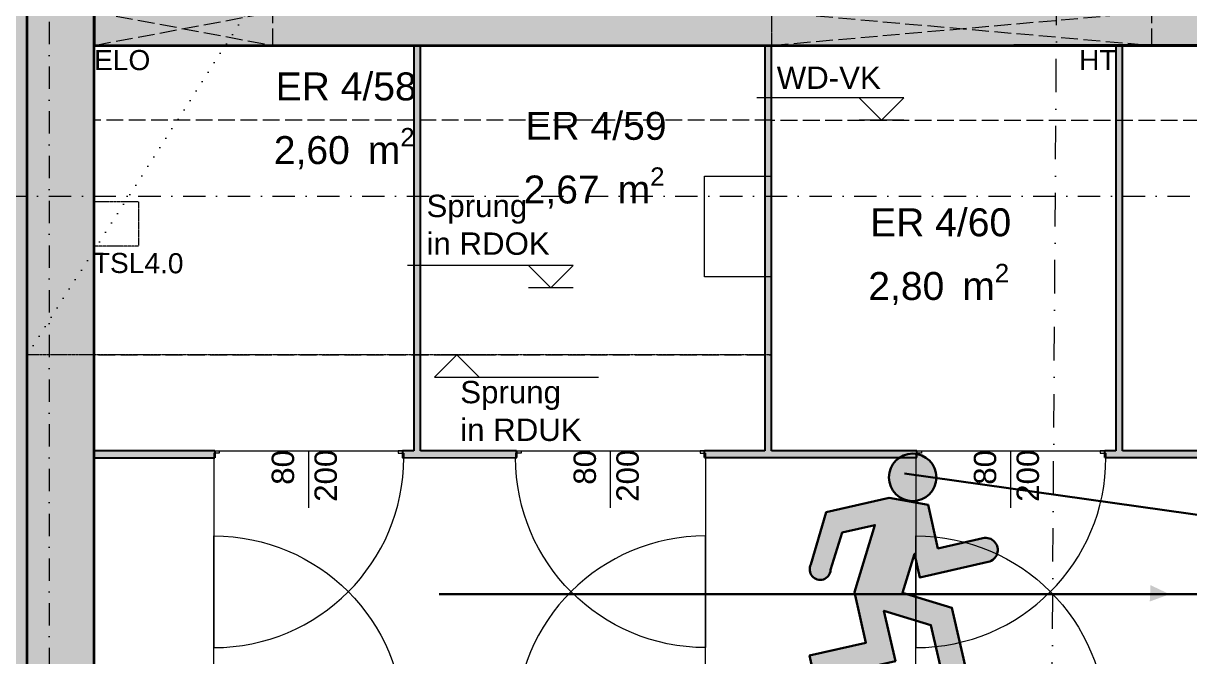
# Model space of a CAD drawing. Header units: millimetres. Extents: x 32522367 to 32638135, y 41424826 to 41540167.
# Drawn here: x 32546052 to 32551268, y 41506313 to 41509147 of the extents above; entities that cross this region are included whole.
import ezdxf
from ezdxf.enums import TextEntityAlignment as Align

# ---------------------------------------------------------------- set-up
doc = ezdxf.new("R2010")
doc.units = ezdxf.units.MM
for name, pattern in [('Punktlinie weit', [0.05, 0, -0.05]), ('Raster', [0.2, 0.1, -0.05, 0, -0.05]), ('Schnittlinie', [0.3, 0.15, -0.075, 0, -0.075]), ('Strichlinie eng', [0.1, 0.075, -0.025]), ('Untersicht', [0.1, 0.075, -0.025])]:
    doc.linetypes.add(name, pattern=pattern)
for name, color, linetype in [('000 Achsraster Haupt', 251, 'Continuous'), ('110 Wand Aussen', 251, 'Continuous'), ('120 Wand Innen tragend', 251, 'Continuous'), ('130 Wand Innen', 251, 'Continuous'), ('215 DVK darüber', 251, 'Continuous'), ('220 Bodenaufbau', 251, 'Continuous'), ('240 Unterdaemmung', 251, 'Continuous'), ('811 Raum 2.Erschließung_ Nebenräume_Allg.räume_Technik', 251, 'Continuous'), ('851 Marker Schnitt', 251, 'Continuous'), ('955 Polierplan Beschriftung', 251, 'Continuous'), ('Archicad Tür-Marker', 251, 'Continuous'), ('Archicad Türen', 251, 'Continuous')]:
    doc.layers.add(name, color=color, linetype=linetype)
for name, color, linetype, lineweight in [('000 Achsraster Haupt_Stift_Nr__1', 251, 'Continuous', 13), ('110 Wand Aussen_Stift_Nr__24', 251, 'Continuous', 13), ('110 Wand Aussen_Stift_Nr__29', 251, 'Continuous', 13), ('110 Wand Aussen_Stift_Nr__8', 251, 'Continuous', 35), ('120 Wand Innen tragend_Stift_Nr__1', 251, 'Continuous', 13), ('120 Wand Innen tragend_Stift_Nr__23', 251, 'Continuous', 13), ('120 Wand Innen tragend_Stift_Nr__6', 251, 'Continuous', 13), ('120 Wand Innen tragend_Stift_Nr__8', 251, 'Continuous', 35), ('130 Wand Innen_Stift_Nr__26', 251, 'Continuous', 13), ('130 Wand Innen_Stift_Nr__7', 251, 'Continuous', 25), ('215 DVK darüber_Stift_Nr__1', 251, 'Continuous', 13), ('215 DVK darüber_Stift_Nr__17', 251, 'Continuous', 18), ('220 Bodenaufbau_Stift_Nr__6', 251, 'Continuous', 13), ('240 Unterdaemmung_Stift_Nr__6', 251, 'Continuous', 13), ('851 Marker Schnitt_Stift_Nr__1', 251, 'Continuous', 13), ('955 Polierplan Beschriftung_Stift_Nr__1', 251, 'Continuous', 13), ('956 Durchbruch Beschriftung_Stift_Nr__61', 251, 'Continuous', 25), ('Archicad Raumstempel_Stift_Nr__1', 251, 'Continuous', 13), ('Archicad Tür-Marker_Stift_Nr__1', 251, 'Continuous', 13), ('Archicad Türen_Stift_Nr__1', 251, 'Continuous', 13), ('Archicad Türen_Stift_Nr__7', 251, 'Continuous', 25)]:
    doc.layers.add(name, color=color, linetype=linetype, lineweight=lineweight)
doc.layers.add('E2_LEHR_MENSCH_NATIVE', color=112, linetype='Continuous', lineweight=35, true_color=0x20dd55)
doc.layers.add('E2_LEHR_WEG_B_INTERPRETATION', color=112, linetype='Continuous', lineweight=80, true_color=0x20dd55)
doc.layers.add('E_NACHRTECH', color=3, linetype='Continuous', true_color=0x00fa00)
doc.styles.add('ERSTELLTER_STIL_1', font='arial.ttf')

# ---------------------------------------------------------------- blocks, each defined once
blk = doc.blocks.new('ER 4_58__23', base_point=(20.4264, 63.8532))
at = {"layer": 'Archicad Raumstempel_Stift_Nr__1', "color": 7, "lineweight": 13, "insert": (20.1137, 63.8878), "char_height": 0.125, "attachment_point": 1, "rotation": 343.6401, "style": 'ERSTELLTER_STIL_1'}
blk.add_mtext('\\A1;{\\pql;\\pt0,0.05;\\fArial|b0|i0|c0|p0;\\W1.000000;2,60\\fArial|b0|i0|c0|p0;\\W1.000000;\\A1{\\H.66x;\\S^  ;}\\fArial|b0|i0|c0|p0;\\W1.000000; m\\fArial|b0|i0|c0|p0;\\W1.000000;\\A1{\\H.66x;\\S2^  ;}}', dxfattribs=at)
at = {"layer": 'Archicad Raumstempel_Stift_Nr__1', "color": 7, "lineweight": 13, "style": 'ERSTELLTER_STIL_1'}
for tag, p in [('ROOM_NAME', (20.1914, 64.1239)), ('DUMMY_890', (20.7858, 63.978)), ('DUMMY_891', (20.1223, 63.9169))]:
    blk.add_attdef(tag, text='', height=0.125, rotation=343.6401, dxfattribs=at).set_placement(p, align=Align.TOP_LEFT)
blk = doc.blocks.new('ER 4_59__24', base_point=(21.4487, 63.3692))
at = {"layer": 'Archicad Raumstempel_Stift_Nr__1', "color": 7, "lineweight": 13, "insert": (21.136, 63.4038), "char_height": 0.125, "attachment_point": 1, "rotation": 343.6401, "style": 'ERSTELLTER_STIL_1'}
blk.add_mtext('\\A1;{\\pql;\\pt0,0.05;\\fArial|b0|i0|c0|p0;\\W1.000000;2,67\\fArial|b0|i0|c0|p0;\\W1.000000;\\A1{\\H.66x;\\S^  ;}\\fArial|b0|i0|c0|p0;\\W1.000000; m\\fArial|b0|i0|c0|p0;\\W1.000000;\\A1{\\H.66x;\\S2^  ;}}', dxfattribs=at)
at = {"layer": 'Archicad Raumstempel_Stift_Nr__1', "color": 7, "lineweight": 13, "style": 'ERSTELLTER_STIL_1'}
for tag, p in [('ROOM_NAME', (21.2138, 63.6399)), ('DUMMY_890', (21.8081, 63.494)), ('DUMMY_891', (21.1446, 63.4329))]:
    blk.add_attdef(tag, text='', height=0.125, rotation=343.6401, dxfattribs=at).set_placement(p, align=Align.TOP_LEFT)
blk = doc.blocks.new('ER 4_60__25', base_point=(22.8059, 62.5209))
at = {"layer": 'Archicad Raumstempel_Stift_Nr__1', "color": 7, "lineweight": 13, "insert": (22.4932, 62.5555), "char_height": 0.125, "attachment_point": 1, "rotation": 343.6401, "style": 'ERSTELLTER_STIL_1'}
blk.add_mtext('\\A1;{\\pql;\\pt0,0.05;\\fArial|b0|i0|c0|p0;\\W1.000000;2,80\\fArial|b0|i0|c0|p0;\\W1.000000;\\A1{\\H.66x;\\S^  ;}\\fArial|b0|i0|c0|p0;\\W1.000000; m\\fArial|b0|i0|c0|p0;\\W1.000000;\\A1{\\H.66x;\\S2^  ;}}', dxfattribs=at)
at = {"layer": 'Archicad Raumstempel_Stift_Nr__1', "color": 7, "lineweight": 13, "style": 'ERSTELLTER_STIL_1'}
for tag, p in [('ROOM_NAME', (22.571, 62.7916)), ('DUMMY_890', (23.1653, 62.6457)), ('DUMMY_891', (22.5018, 62.5846))]:
    blk.add_attdef(tag, text='', height=0.125, rotation=343.6401, dxfattribs=at).set_placement(p, align=Align.TOP_LEFT)
blk = doc.blocks.new('Decke_16', base_point=(24.3313, 82.1748))
at = {"layer": '220 Bodenaufbau_Stift_Nr__6', "color": 7, "linetype": 'Continuous', "lineweight": 13, "flags": 128}
blk.add_lwpolyline([(10.1971, 34.0265), (24.3313, 82.1748), (27.0947, 81.3636), (27.827, 83.8583), (30.4177, 83.0978), (29.6854, 80.6031), (63.8728, 70.5671)], dxfattribs=at)
blk = doc.blocks.new('Decke_29', base_point=(22.2593, 63.2939))
at = {"layer": '240 Unterdaemmung_Stift_Nr__6', "color": 7, "linetype": 'Strichlinie eng', "lineweight": 13, "flags": 128}
blk.add_lwpolyline([(22.2593, 63.2939), (19.3519, 64.1474), (19.0562, 63.1399), (21.9635, 62.2865)], close=True, dxfattribs=at)
blk = doc.blocks.new('Decke_117', base_point=(10.5272, 34.0859))
at = {"layer": '240 Unterdaemmung_Stift_Nr__6', "color": 7, "linetype": 'Strichlinie eng', "lineweight": 13, "flags": 128}
blk.add_lwpolyline([(10.5272, 34.0859), (19.0562, 63.1399), (21.9635, 62.2865), (22.2593, 63.2939), (26.7402, 61.9785), (24.7136, 55.0749), (22.6179, 47.9361), (22.5037, 47.9696), (22.3305, 47.3795), (22.0129, 47.4727), (21.7313, 46.5132), (22.163, 46.3865), (17.9155, 31.917)], close=True, dxfattribs=at)
blk.add_lwpolyline([(10.5272, 34.0859), (19.0562, 63.1399), (21.9635, 62.2865), (22.2593, 63.2939), (26.7402, 61.9785), (24.7136, 55.0749), (22.6179, 47.9361), (22.5037, 47.9696), (22.3305, 47.3795), (22.0129, 47.4727), (21.7313, 46.5132), (22.163, 46.3865), (17.9155, 31.917)], close=True, dxfattribs=at)
blk = doc.blocks.new('Blockrahmentür 1-Fl 27_3')
at = {"layer": 'Archicad Türen_Stift_Nr__1', "color": 7, "linetype": 'Continuous', "lineweight": 13}
for p, q in [((0.425, 0), (0.425, 0.85)), ((-0.425, -0.02), (-0.425, 0)), ((-0.425, 0), (-0.42, 0)), ((-0.42, 0), (-0.42, -0.03)), ((0.425, 0), (0.42, 0)), ((0.42, 0), (0.42, -0.03)), ((0.425, -0.02), (0.425, 0)), ((-0.4, -0.02), (-0.425, -0.02)), ((-0.42, -0.03), (-0.4, -0.03)), ((-0.4, -0.03), (-0.4, -0.02)), ((0.4, -0.03), (0.4, -0.02)), ((0.4, -0.02), (0.425, -0.02)), ((0.42, -0.03), (0.4, -0.03))]:
    blk.add_line(p, q, dxfattribs=at)
blk.add_arc((0.425, 0), 0.85, 90, 180, dxfattribs=at)
at = {"layer": 'Archicad Türen_Stift_Nr__7', "color": 7, "linetype": 'Continuous', "lineweight": 25}
for p, q in [((-0.42, 0), (-0.42, -0.03)), ((-0.42, 0), (-0.42, -0.03)), ((0.42, 0), (0.42, -0.03)), ((0.42, 0), (0.42, -0.03))]:
    blk.add_line(p, q, dxfattribs=at)
blk = doc.blocks.new('T Marker AUT 27_3')
at = {"layer": 'Archicad Tür-Marker_Stift_Nr__1', "color": 7, "linetype": 'Continuous', "lineweight": 13}
blk.add_line((0, -0.255), (0, 0), dxfattribs=at)
at = {"layer": 'Archicad Tür-Marker_Stift_Nr__1', "color": 7, "lineweight": 13, "style": 'ERSTELLTER_STIL_1'}
for tag, height, p in [('DUMMY_270', 0.1, (-0.165, 0.0026)), ('DUMMY_268', 0.1, (0.0264, 0.0026)), ('DUMMY_269', 0.0667, (0.0931, -0.1825)), ('DUMMY_271', 0.0667, (-0.0983, -0.2588))]:
    blk.add_attdef(tag, text='', height=height, rotation=270, dxfattribs=at).set_placement(p, align=Align.BOTTOM_LEFT)
blk = doc.blocks.new('Blockrahmentür 1-Fl 27_4')
at = {"layer": 'Archicad Türen_Stift_Nr__1', "color": 7, "linetype": 'Continuous', "lineweight": 13}
for p, q in [((0.425, 0), (0.425, 0.85)), ((-0.425, -0.02), (-0.425, 0)), ((-0.425, 0), (-0.42, 0)), ((-0.42, 0), (-0.42, -0.03)), ((0.425, 0), (0.42, 0)), ((0.42, 0), (0.42, -0.03)), ((0.425, -0.02), (0.425, 0)), ((-0.4, -0.02), (-0.425, -0.02)), ((-0.42, -0.03), (-0.4, -0.03)), ((-0.4, -0.03), (-0.4, -0.02)), ((0.4, -0.03), (0.4, -0.02)), ((0.4, -0.02), (0.425, -0.02)), ((0.42, -0.03), (0.4, -0.03))]:
    blk.add_line(p, q, dxfattribs=at)
blk.add_arc((0.425, 0), 0.85, 90, 180, dxfattribs=at)
at = {"layer": 'Archicad Türen_Stift_Nr__7', "color": 7, "linetype": 'Continuous', "lineweight": 25}
for p, q in [((-0.42, -0.03), (-0.42, 0)), ((-0.42, -0.03), (-0.42, 0)), ((0.42, -0.03), (0.42, 0)), ((0.42, -0.03), (0.42, 0))]:
    blk.add_line(p, q, dxfattribs=at)
blk = doc.blocks.new('Wand_76', base_point=(18.9266, 62.6985))
at = {"layer": '130 Wand Innen_Stift_Nr__26', "linetype": 'Continuous', "lineweight": 13}
for points in [[(18.9266, 62.6985), (19.4447, 62.5464), (19.4532, 62.5752), (18.9351, 62.7273)], [(20.2592, 62.3386), (20.2507, 62.3098), (20.7401, 62.1662), (20.7485, 62.195)], [(21.5461, 61.9296), (22.4576, 61.662), (22.4661, 61.6908), (21.5545, 61.9584)], [(23.2636, 61.4254), (23.964, 61.2198), (23.9725, 61.2486), (23.2721, 61.4542)]]:
    blk.add_hatch(color=5, dxfattribs=at).paths.add_polyline_path(points)
at = {"layer": '130 Wand Innen_Stift_Nr__7', "color": 7, "linetype": 'Continuous', "lineweight": 25}
for p, q in [((19.4532, 62.5752), (19.4447, 62.5464)), ((20.2592, 62.3386), (20.2507, 62.3098)), ((20.7401, 62.1662), (20.7485, 62.195)), ((21.5461, 61.9296), (21.5545, 61.9584)), ((22.4576, 61.662), (22.4661, 61.6908)), ((23.2636, 61.4254), (23.2721, 61.4542))]:
    blk.add_line(p, q, dxfattribs=at)
at = {"layer": '130 Wand Innen_Stift_Nr__7', "color": 7, "linetype": 'Continuous', "lineweight": 25, "flags": 128}
for points in [[(18.9351, 62.7273), (18.9266, 62.6985)], [(18.9266, 62.6985), (19.4447, 62.5464)], [(19.4532, 62.5752), (18.9351, 62.7273)], [(20.3072, 62.3245), (20.2592, 62.3386)], [(20.2507, 62.3098), (20.7401, 62.1662)], [(20.7485, 62.195), (20.3359, 62.3161)], [(21.5461, 61.9296), (22.4576, 61.662)], [(21.8136, 61.8823), (21.5545, 61.9584)], [(22.4661, 61.6908), (21.8424, 61.8739)], [(23.32, 61.4401), (23.2721, 61.4542)], [(23.2636, 61.4254), (23.964, 61.2198)], [(23.9725, 61.2486), (23.3488, 61.4316)]]:
    blk.add_lwpolyline(points, dxfattribs=at)
at = {"layer": 'Archicad Tür-Marker', "color": 7, "lineweight": 13}
ref = blk.add_blockref('T Marker AUT 27_3', (19.8562, 62.4569), dxfattribs=dict(at, rotation=343.6400901272619))
ref.add_attrib('DUMMY_268', '80', dxfattribs={"layer": 'Archicad Tür-Marker_Stift_Nr__1', "color": 7, "lineweight": 13, "height": 0.1, "rotation": 73.6401, "style": 'ERSTELLTER_STIL_1'}).set_placement((19.7794, 62.3218), align=Align.BOTTOM_LEFT)
ref.add_attrib('DUMMY_270', '200', dxfattribs={"layer": 'Archicad Tür-Marker_Stift_Nr__1', "color": 7, "lineweight": 13, "height": 0.1, "rotation": 73.6401, "style": 'ERSTELLTER_STIL_1'}).set_placement((19.9416, 62.1947), align=Align.BOTTOM_LEFT)
ref = blk.add_blockref('T Marker AUT 27_3', (21.1515, 62.0767), dxfattribs=dict(at, rotation=343.6400901272619))
ref.add_attrib('DUMMY_268', '80', dxfattribs={"layer": 'Archicad Tür-Marker_Stift_Nr__1', "color": 7, "lineweight": 13, "height": 0.1, "rotation": 73.6401, "style": 'ERSTELLTER_STIL_1'}).set_placement((21.0748, 61.9416), align=Align.BOTTOM_LEFT)
ref.add_attrib('DUMMY_270', '200', dxfattribs={"layer": 'Archicad Tür-Marker_Stift_Nr__1', "color": 7, "lineweight": 13, "height": 0.1, "rotation": 73.6401, "style": 'ERSTELLTER_STIL_1'}).set_placement((21.237, 61.8145), align=Align.BOTTOM_LEFT)
ref = blk.add_blockref('T Marker AUT 27_3', (22.8691, 61.5725), dxfattribs=dict(at, rotation=343.6400901272619))
ref.add_attrib('DUMMY_268', '80', dxfattribs={"layer": 'Archicad Tür-Marker_Stift_Nr__1', "color": 7, "lineweight": 13, "height": 0.1, "rotation": 73.6401, "style": 'ERSTELLTER_STIL_1'}).set_placement((22.7923, 61.4374), align=Align.BOTTOM_LEFT)
ref.add_attrib('DUMMY_270', '200', dxfattribs={"layer": 'Archicad Tür-Marker_Stift_Nr__1', "color": 7, "lineweight": 13, "height": 0.1, "rotation": 73.6401, "style": 'ERSTELLTER_STIL_1'}).set_placement((22.9545, 61.3103), align=Align.BOTTOM_LEFT)
at = {"layer": 'Archicad Türen', "color": 7, "linetype": 'Continuous', "lineweight": 13, "rotation": 163.6400901272619}
for name, p in [('Blockrahmentür 1-Fl 27_4', (19.8477, 62.4281)), ('Blockrahmentür 1-Fl 27_3', (22.8606, 61.5437))]:
    blk.add_blockref(name, p, dxfattribs=at)
at = {"layer": 'Archicad Türen', "color": 7, "linetype": 'Continuous', "lineweight": 13, "xscale": -1, "rotation": 163.6400901272619}
blk.add_blockref('Blockrahmentür 1-Fl 27_3', (21.1431, 62.0479), dxfattribs=at)
blk = doc.blocks.new('Wand_77', base_point=(18.5886, 61.5471))
at = {"layer": 'Archicad Türen', "color": 7, "linetype": 'Continuous', "lineweight": 13, "xscale": -1, "rotation": 343.6400901272616}
for p in [(19.5097, 61.2767), (22.5226, 60.3923)]:
    blk.add_blockref('Blockrahmentür 1-Fl 27_3', p, dxfattribs=at)
at = {"layer": 'Archicad Türen', "color": 7, "linetype": 'Continuous', "lineweight": 13, "rotation": 343.6400901272616}
blk.add_blockref('Blockrahmentür 1-Fl 27_3', (20.8051, 60.8965), dxfattribs=at)
blk = doc.blocks.new('Wand_83', base_point=(21.3947, 65.976))
at = {"layer": '130 Wand Innen_Stift_Nr__26', "linetype": 'Continuous', "lineweight": 13}
for points in [[(20.8606, 64.21), (20.8894, 64.2015), (21.4007, 65.943), (21.3719, 65.9515)], [(20.3072, 62.3245), (20.3359, 62.3161), (20.8472, 64.0576), (20.8184, 64.066)]]:
    blk.add_hatch(color=5, dxfattribs=at).paths.add_polyline_path(points)
at = {"layer": '130 Wand Innen_Stift_Nr__7', "color": 7, "linetype": 'Continuous', "lineweight": 25}
for p, q in [((20.8894, 64.2015), (20.8606, 64.21)), ((20.8472, 64.0576), (20.8184, 64.066))]:
    blk.add_line(p, q, dxfattribs=at)
at = {"layer": '130 Wand Innen_Stift_Nr__7', "color": 7, "linetype": 'Continuous', "lineweight": 25, "flags": 128}
for points in [[(21.3719, 65.9515), (20.8606, 64.21)], [(20.8894, 64.2015), (21.4007, 65.943)], [(20.8184, 64.066), (20.3072, 62.3245)], [(20.3359, 62.3161), (20.8472, 64.0576)]]:
    blk.add_lwpolyline(points, dxfattribs=at)
blk = doc.blocks.new('Wand_84', base_point=(22.9012, 65.5338))
at = {"layer": '130 Wand Innen_Stift_Nr__26', "linetype": 'Continuous', "lineweight": 13}
for points in [[(22.3671, 63.7678), (22.3959, 63.7593), (22.9071, 65.5008), (22.8783, 65.5093)], [(21.8136, 61.8823), (21.8424, 61.8739), (22.3536, 63.6154), (22.3248, 63.6238)]]:
    blk.add_hatch(color=5, dxfattribs=at).paths.add_polyline_path(points)
at = {"layer": '130 Wand Innen_Stift_Nr__7', "color": 7, "linetype": 'Continuous', "lineweight": 25}
for p, q in [((22.3959, 63.7593), (22.3671, 63.7678)), ((22.3536, 63.6154), (22.3248, 63.6238))]:
    blk.add_line(p, q, dxfattribs=at)
at = {"layer": '130 Wand Innen_Stift_Nr__7', "color": 7, "linetype": 'Continuous', "lineweight": 25, "flags": 128}
for points in [[(22.8783, 65.5093), (22.3671, 63.7678)], [(22.3959, 63.7593), (22.9071, 65.5008)], [(22.3248, 63.6238), (21.8136, 61.8823)], [(21.8424, 61.8739), (22.3536, 63.6154)]]:
    blk.add_lwpolyline(points, dxfattribs=at)
blk = doc.blocks.new('Wand_85', base_point=(24.4076, 65.0916))
at = {"layer": '130 Wand Innen_Stift_Nr__26', "linetype": 'Continuous', "lineweight": 13}
for points in [[(23.8735, 63.3255), (23.9023, 63.3171), (24.4135, 65.0586), (24.3847, 65.067)], [(23.32, 61.4401), (23.3488, 61.4316), (23.86, 63.1732), (23.8313, 63.1816)]]:
    blk.add_hatch(color=5, dxfattribs=at).paths.add_polyline_path(points)
at = {"layer": '130 Wand Innen_Stift_Nr__7', "color": 7, "linetype": 'Continuous', "lineweight": 25}
for p, q in [((23.9023, 63.3171), (23.8735, 63.3255)), ((23.86, 63.1732), (23.8313, 63.1816))]:
    blk.add_line(p, q, dxfattribs=at)
at = {"layer": '130 Wand Innen_Stift_Nr__7', "color": 7, "linetype": 'Continuous', "lineweight": 25, "flags": 128}
for points in [[(24.3847, 65.067), (23.8735, 63.3255)], [(23.9023, 63.3171), (24.4135, 65.0586)], [(23.8313, 63.1816), (23.32, 61.4401)], [(23.3488, 61.4316), (23.86, 63.1732)]]:
    blk.add_lwpolyline(points, dxfattribs=at)
blk = doc.blocks.new('Wand_211', base_point=(7.6485, 24.2797))
at = {"layer": '110 Wand Aussen_Stift_Nr__24', "linetype": 'Continuous', "lineweight": 13}
blk.add_hatch(color=92, dxfattribs=at).paths.add_polyline_path([(7.733, 24.5675), (24.5347, 81.8024), (24.2468, 81.8869), (7.4452, 24.652)])
at = {"layer": '110 Wand Aussen_Stift_Nr__29', "linetype": 'Continuous', "lineweight": 13}
blk.add_hatch(color=6, dxfattribs=at).paths.add_polyline_path([(7.2647, 24.3924), (7.3607, 24.3642), (24.3313, 82.1748), (24.2354, 82.2029)])
at = {"layer": '110 Wand Aussen_Stift_Nr__8', "color": 7, "linetype": 'Continuous', "lineweight": 35}
blk.add_line((24.2468, 81.8869), (7.4452, 24.652), dxfattribs=at)
at = {"layer": '110 Wand Aussen_Stift_Nr__8', "color": 7, "linetype": 'Continuous', "lineweight": 35, "flags": 128}
blk.add_lwpolyline([(7.733, 24.5675), (19.9889, 66.3171)], dxfattribs=at)
blk = doc.blocks.new('Höhenbemaßung_38', base_point=(21.1005, 62.8525))
at = {"layer": '215 DVK darüber_Stift_Nr__17', "color": 190, "linetype": 'Continuous', "lineweight": 18, "true_color": 0x9900ff}
for p, q in [((21.0327, 62.9766), (20.5135, 63.129)), ((21.2246, 62.9202), (21.0327, 62.9766)), ((21.0327, 62.9766), (21.1005, 62.8525)), ((21.1005, 62.8525), (21.2246, 62.9202)), ((21.1964, 62.8243), (21.0045, 62.8806))]:
    blk.add_line(p, q, dxfattribs=at)
at = {"layer": '215 DVK darüber_Stift_Nr__17', "color": 190, "lineweight": 18, "true_color": 0x9900ff, "char_height": 0.1, "attachment_point": 7, "rotation": 343.6401, "style": 'ERSTELLTER_STIL_1'}
for s, insert in [('\\A1;{\\pql;\\fArial|b0|i0|c0|p0;\\W1.000000;Sprung}', (20.648, 63.284)), ('\\A1;{\\pql;\\fArial|b0|i0|c0|p0;\\W1.000000;in RDOK}', (20.6085, 63.1496))]:
    blk.add_mtext(s, dxfattribs=dict(at, insert=insert))
blk = doc.blocks.new('Höhenbemaßung_43', base_point=(20.6135, 62.6828))
at = {"layer": '215 DVK darüber_Stift_Nr__17', "color": 190, "linetype": 'Continuous', "lineweight": 18, "true_color": 0x9900ff}
for p, q in [((20.5175, 62.7109), (20.7094, 62.6546)), ((20.6135, 62.6828), (20.4893, 62.615)), ((20.6812, 62.5586), (20.6135, 62.6828)), ((20.4893, 62.615), (20.6812, 62.5586)), ((20.6812, 62.5586), (21.1931, 62.4084))]:
    blk.add_line(p, q, dxfattribs=at)
at = {"layer": '215 DVK darüber_Stift_Nr__17', "color": 190, "lineweight": 18, "true_color": 0x9900ff, "char_height": 0.1, "attachment_point": 7, "rotation": 343.6401, "style": 'ERSTELLTER_STIL_1'}
for s, insert in [('\\A1;{\\pql;\\fArial|b0|i0|c0|p0;\\W1.000000;Sprung}', (20.5581, 62.442)), ('\\A1;{\\pql;\\fArial|b0|i0|c0|p0;\\W1.000000;in RDUK}', (20.5186, 62.3077))]:
    blk.add_mtext(s, dxfattribs=dict(at, insert=insert))
blk = doc.blocks.new('Schnittebene_1', base_point=(-0.5412, -16.9326))
at = {"layer": '851 Marker Schnitt_Stift_Nr__1', "color": 7, "linetype": 'Schnittlinie', "lineweight": 13}
blk.add_line((-0.5124, -16.8369), (28.836, 80.7482), dxfattribs=at)
blk = doc.blocks.new('Öffnung_332')
at = {"layer": '120 Wand Innen tragend_Stift_Nr__1', "color": 7, "linetype": 'Untersicht', "lineweight": 13}
for p, q in [((22.3959, 63.7593), (23.9848, 63.1365)), ((22.3536, 63.6154), (24.027, 63.2805))]:
    blk.add_line(p, q, dxfattribs=at)
at = {"layer": '120 Wand Innen tragend_Stift_Nr__6', "color": 7, "linetype": 'Untersicht', "lineweight": 13, "flags": 128}
for points in [[(22.3959, 63.7593), (22.3536, 63.6154)], [(23.9848, 63.1365), (24.027, 63.2805)]]:
    blk.add_lwpolyline(points, dxfattribs=at)
at = {"layer": '120 Wand Innen tragend_Stift_Nr__8', "color": 7, "linetype": 'Continuous', "lineweight": 35, "flags": 128}
for points in [[(24.027, 63.2805), (22.3959, 63.7593)], [(22.3536, 63.6154), (23.9848, 63.1365)]]:
    blk.add_lwpolyline(points, dxfattribs=at)
blk = doc.blocks.new('Öffnung_354')
at = {"layer": '120 Wand Innen tragend_Stift_Nr__1', "color": 7, "linetype": 'Untersicht', "lineweight": 13}
for p, q in [((19.4885, 64.6128), (20.2139, 64.2435)), ((19.4463, 64.4688), (20.2562, 64.3874))]:
    blk.add_line(p, q, dxfattribs=at)
at = {"layer": '120 Wand Innen tragend_Stift_Nr__6', "color": 7, "linetype": 'Untersicht', "lineweight": 13, "flags": 128}
blk.add_lwpolyline([(20.2139, 64.2435), (20.2562, 64.3874)], dxfattribs=at)
at = {"layer": '120 Wand Innen tragend_Stift_Nr__8', "color": 7, "linetype": 'Continuous', "lineweight": 35, "flags": 128}
for points in [[(19.4885, 64.6128), (19.4463, 64.4688)], [(20.2562, 64.3874), (19.4885, 64.6128)], [(19.4463, 64.4688), (20.2139, 64.2435)]]:
    blk.add_lwpolyline(points, dxfattribs=at)
blk = doc.blocks.new('Wand_600', base_point=(19.4674, 64.5408))
at = {"layer": '120 Wand Innen tragend_Stift_Nr__23', "linetype": 'Continuous', "lineweight": 13}
blk.add_hatch(color=91, dxfattribs=at).paths.add_polyline_path([(19.4463, 64.4688), (25.3377, 62.7394), (25.3799, 62.8833), (19.4885, 64.6128)])
at = {"layer": '120 Wand Innen tragend_Stift_Nr__8', "color": 7, "linetype": 'Continuous', "lineweight": 35, "flags": 128}
for points in [[(20.2139, 64.2435), (22.3536, 63.6154)], [(23.9848, 63.1365), (24.407, 63.0126)]]:
    blk.add_lwpolyline(points, dxfattribs=at)
blk = doc.blocks.new('Standard-Rastermarker')
at = {"layer": '000 Achsraster Haupt_Stift_Nr__1', "color": 7, "linetype": 'Raster', "lineweight": 13}
blk.add_line((1, 0), (73, 0), dxfattribs=at)
at = {"layer": '000 Achsraster Haupt_Stift_Nr__1', "color": 7, "lineweight": 13, "style": 'ERSTELLTER_STIL_1'}
for tag, p in [('AC_MarkerText_1_0', (-0.3593, -0.0343)), ('AC_MarkerText_1_1', (74.1407, -0.0343))]:
    blk.add_attdef(tag, text='', height=0.15, rotation=90, dxfattribs=at).set_placement(p, align=Align.TOP_CENTER)
blk = doc.blocks.new('Standard-Rastermarker_3')
at = {"layer": '000 Achsraster Haupt_Stift_Nr__1', "color": 7, "linetype": 'Raster', "lineweight": 13}
blk.add_line((1, 0), (32.3006, 0), dxfattribs=at)
at = {"layer": '000 Achsraster Haupt_Stift_Nr__1', "color": 7, "lineweight": 13, "style": 'ERSTELLTER_STIL_1'}
for tag, p in [('AC_MarkerText_1_0', (-0.25, 0.075)), ('AC_MarkerText_1_1', (33.5506, 0.075))]:
    blk.add_attdef(tag, text='', height=0.15, dxfattribs=at).set_placement(p, align=Align.TOP_CENTER)
blk = doc.blocks.new('Höhenbemaßung_273', base_point=(22.7306, 63.1556))
at = {"layer": '215 DVK darüber_Stift_Nr__17', "color": 190, "linetype": 'Continuous', "lineweight": 18, "true_color": 0x9900ff}
for p, q in [((22.6628, 63.2797), (22.2242, 63.4084)), ((22.8547, 63.2233), (22.6628, 63.2797)), ((22.6628, 63.2797), (22.7306, 63.1556)), ((22.7306, 63.1556), (22.8547, 63.2233)), ((22.8266, 63.1274), (22.6347, 63.1837))]:
    blk.add_line(p, q, dxfattribs=at)
at = {"layer": '215 DVK darüber_Stift_Nr__17', "color": 190, "lineweight": 18, "true_color": 0x9900ff, "insert": (22.3209, 63.4222), "char_height": 0.1, "attachment_point": 7, "rotation": 343.6401, "style": 'ERSTELLTER_STIL_1'}
blk.add_mtext('\\A1;{\\pql;\\fArial|b0|i0|c0|p0;\\W1.000000;WD-VK}', dxfattribs=at)
blk = doc.blocks.new('Etikett_449', base_point=(19.8255, 64.6222))
at = {"layer": '955 Polierplan Beschriftung_Stift_Nr__1', "color": 7, "linetype": 'Punktlinie weit', "lineweight": 13}
blk.add_line((18.7683, 63.2244), (23.4282, 67.2758), dxfattribs=at)
blk = doc.blocks.new('98095500')
at = {"color": 18, "lineweight": 30, "true_color": 0x000000}
for points in [[(423921.73, 99168.82), (423956.82, 99168.82), (423956.82, 99202.95), (423984.52, 99214.53), (424033.69, 99214.53), (424053.79, 99178.33)], [(424040.17, 99170.92), (424025.2, 99196.66), (423999.74, 99196.78), (424026.18, 99150.32), (424026.18, 99110.9), (424070.22, 99110.9), (424070.22, 99092.32), (424007.48, 99092.32), (424007.48, 99131.68), (423974.96, 99113.11), (423974.96, 99066.99), (423956.52, 99066.99), (423956.52, 99122.44), (423990.54, 99141.87), (423975.12, 99168.79), (423975.12, 99150.21), (423921.73, 99150.28)]]:
    blk.add_lwpolyline(points, dxfattribs=at)
blk.add_circle((423963.6, 99225.86), 18.08, dxfattribs=at)
for centre, radius, start, end in [((424047.83, 99173.07), 7.96, 195.72991, 41.40047), ((423921.73, 99159.55), 9.27, 89.9849, 270.0151)]:
    blk.add_arc(centre, radius, start, end, dxfattribs=at)
blk = doc.blocks.new('750298750')
h = blk.add_hatch(color=3)
h.paths.add_polyline_path([(426943.63, 99576.9), (426968.12, 99576.79), (426982.52, 99552.02, 1.25347), (426995.63, 99559.16), (426976.28, 99593.98), (426928.98, 99593.98), (426902.34, 99582.83), (426902.34, 99550.01), (426868.58, 99550.01, 1), (426868.59, 99532.17), (426919.94, 99532.11), (426919.94, 99549.98), (426934.78, 99524.08), (426902.06, 99505.39), (426902.06, 99452.05), (426919.79, 99452.05), (426919.79, 99496.41), (426951.07, 99514.28), (426951.07, 99476.42), (427011.43, 99476.42), (427011.43, 99494.29), (426969.06, 99494.29), (426969.06, 99532.21)])
h.paths.add_polyline_path([(426891.47, 99604.88, 1), (426926.25, 99604.88, 1)])
at = {"xscale": 0.9619413167778113, "yscale": 0.9619413167778113, "zscale": 0.9619413167778113}
blk.add_blockref('98095500', (19080.76, 4155.42), dxfattribs=at)
blk = doc.blocks.new('E2_MOL_LEHRPERSON_ZENTRIERT')
blk.add_blockref('750298750', (-426935.55, -99537.16))

msp = doc.modelspace()

# ---------------------------------------------------------------- linework, layer by layer
at = {"layer": '215 DVK darüber_Stift_Nr__1', "color": 7, "linetype": 'Strichlinie eng', "lineweight": 13}
for p, q in [((32549398.505, 41512863.352), (32549398.532, 41507663.453)), ((32549398.532, 41507663.453), (32546068.538, 41507663.435))]:
    msp.add_line(p, q, dxfattribs=at)
msp.add_lwpolyline([(32546367.168, 41508349.513), (32546567.168, 41508349.514), (32546567.169, 41508149.514), (32546367.169, 41508149.513)], close=True, dxfattribs=at)
at = {"layer": '811 Raum 2.Erschließung_ Nebenräume_Allg.räume_Technik', "color": 31, "linetype": 'Continuous', "lineweight": 0, "true_color": 0xffcc66, "flags": 128}
for points in [[(32546368.544, 41504108.438), (32554068.549, 41504108.477), (32554068.489, 41516033.477), (32553478.483, 41516033.474), (32553478.482, 41516213.474), (32554068.488, 41516213.477), (32554068.473, 41519263.476), (32546368.466, 41519263.437), (32546368.518, 41509198.437), (32552538.515, 41509198.469), (32552538.516, 41509052.661), (32546368.519, 41509048.437)], [(32547798.525, 41507233.444), (32547798.516, 41509048.444), (32546368.519, 41509048.437), (32546368.528, 41507233.437)], [(32549098.53, 41508013.451), (32549098.527, 41508463.451), (32549368.519, 41508463.453), (32549368.516, 41509048.452), (32547828.516, 41509048.444), (32547828.525, 41507233.445), (32549368.525, 41507233.452), (32549368.521, 41508013.453)], [(32550938.525, 41507233.46), (32550938.516, 41509048.46), (32549398.516, 41509048.453), (32549398.527, 41508463.453), (32549398.52, 41508283.453), (32549398.525, 41507233.453)], [(32552508.525, 41507233.468), (32552508.516, 41509048.468), (32550968.516, 41509048.46), (32550968.525, 41507233.46)], [(32549398.53, 41508013.453), (32549098.53, 41508013.451), (32549098.527, 41508463.451), (32549398.527, 41508463.453)]]:
    msp.add_lwpolyline(points, close=True, dxfattribs=at)
at = {"layer": 'E2_LEHR_WEG_B_INTERPRETATION', "color": 112, "true_color": 0x20dd55}
msp.add_solid([(32551178.658, 41506592.386), (32551089.73, 41506559.701), (32551093.06, 41506633.001)], dxfattribs=at)
at = {"layer": 'E_NACHRTECH', "color": 3, "lineweight": 30}
msp.add_lwpolyline([(32547912.519, 41506592.386), (32553848.447, 41506592.386), (32553848.447, 41506592.386), (32553218.6, 41506591.701), (32553230.166, 41511646.176)], dxfattribs=at)
at = {"layer": 'E_NACHRTECH', "color": 4, "lineweight": 30}
msp.add_lwpolyline([(32549993.128, 41507133.094), (32553839.919, 41506590.193)], dxfattribs=at)

# ---------------------------------------------------------------- block references
at = {"layer": '000 Achsraster Haupt', "color": 7, "linetype": 'Continuous', "lineweight": 18, "xscale": 1000, "yscale": 1000, "zscale": 1000}
for name, p, rotation in [('Standard-Rastermarker', (32546168.39, 41535366.53), 270.0002954042531), ('Standard-Rastermarker_3', (32539163.302, 41508373.389), 0.0002954042531608)]:
    msp.add_blockref(name, p, dxfattribs=dict(at, rotation=rotation))
at = {"layer": '110 Wand Aussen', "color": 7, "lineweight": 35, "xscale": 1000, "yscale": 1000, "zscale": 1000, "rotation": 16.36019999999994}
msp.add_blockref('Wand_211', (32546368.733, 41467163.42), dxfattribs=at)
at = {"layer": '120 Wand Innen tragend', "color": 7, "lineweight": 35, "xscale": 1000, "yscale": 1000, "zscale": 1000, "rotation": 16.36019999999994}
msp.add_blockref('Wand_600', (32546368.519, 41509123.437), dxfattribs=at)
at = {"layer": '120 Wand Innen tragend', "color": 7, "linetype": 'Continuous', "lineweight": 13, "xscale": 1000, "yscale": 1000, "zscale": 1000, "rotation": 16.36019999999994}
for name in ['Öffnung_332', 'Öffnung_354']:
    msp.add_blockref(name, (32545868.865, 41441712.417), dxfattribs=at)
at = {"layer": '130 Wand Innen', "color": 7, "lineweight": 35, "xscale": 1000, "yscale": 1000, "zscale": 1000, "rotation": 16.36019999999994}
for name, p in [('Wand_83', (32547813.506, 41511043.445)), ('Wand_84', (32549383.506, 41511043.452)), ('Wand_85', (32550953.506, 41511043.46)), ('Wand_76', (32546368.528, 41507203.437)), ('Wand_77', (32546368.535, 41506003.437))]:
    msp.add_blockref(name, p, dxfattribs=at)
at = {"layer": '215 DVK darüber', "color": 190, "lineweight": 18, "true_color": 0x9900ff, "xscale": 1000, "yscale": 1000, "zscale": 1000, "rotation": 16.36019999999994}
for name, p in [('Höhenbemaßung_273', (32549889.779, 41508713.455)), ('Höhenbemaßung_38', (32548411.031, 41507963.447)), ('Höhenbemaßung_43', (32547991.509, 41507663.445))]:
    msp.add_blockref(name, p, dxfattribs=at)
at = {"layer": '220 Bodenaufbau', "color": 7, "linetype": 'Continuous', "lineweight": 13, "xscale": 1000, "yscale": 1000, "zscale": 1000, "rotation": 16.36019999999994}
msp.add_blockref('Decke_16', (32546068.423, 41527413.443), dxfattribs=at)
at = {"layer": '240 Unterdaemmung', "color": 7, "linetype": 'Strichlinie eng', "lineweight": 13, "xscale": 1000, "yscale": 1000, "zscale": 1000, "rotation": 16.36019999999994}
for name, p in [('Decke_117', (32546368.682, 41477383.436)), ('Decke_29', (32549398.526, 41508713.452))]:
    msp.add_blockref(name, p, dxfattribs=at)
at = {"layer": '811 Raum 2.Erschließung_ Nebenräume_Allg.räume_Technik', "color": 7, "linetype": 'Continuous', "lineweight": 13, "xscale": 1000, "yscale": 1000, "zscale": 1000, "rotation": 16.36019999999994}
for name, p, values in [('ER 4_58__23', (32547482.316, 41508733.794), {'ROOM_NAME': 'ER 4/58'}), ('ER 4_59__24', (32548599.553, 41508557.377), {'ROOM_NAME': 'ER 4/59'}), ('ER 4_60__25', (32550140.755, 41508125.696), {'ROOM_NAME': 'ER 4/60'})]:
    msp.add_blockref(name, p, dxfattribs=at).add_auto_attribs(values)
at = {"layer": '851 Marker Schnitt', "color": 7, "lineweight": 13, "xscale": 1000, "yscale": 1000, "zscale": 1000, "rotation": 16.36019999999994}
msp.add_blockref('Schnittebene_1', (32550119.044, 41425312.936), dxfattribs=at)
at = {"layer": '955 Polierplan Beschriftung', "color": 7, "linetype": 'Continuous', "lineweight": 13, "xscale": 1000, "yscale": 1000, "zscale": 1000, "rotation": 16.36019999999994}
msp.add_blockref('Etikett_449', (32546689.186, 41509302.458), dxfattribs=at)
at = {"layer": 'E2_LEHR_MENSCH_NATIVE', "color": 112, "true_color": 0x20dd55, "xscale": -6.107755025382402, "yscale": 6.107755025382402, "rotation": 12.80549459919491}
msp.add_blockref('E2_MOL_LEHRPERSON_ZENTRIERT', (32549962.233, 41506675.927), dxfattribs=at)

# ---------------------------------------------------------------- texts
at = {"layer": '956 Durchbruch Beschriftung_Stift_Nr__61', "color": 5, "linetype": 'Continuous', "lineweight": 25, "char_height": 90, "attachment_point": 1, "style": 'ERSTELLTER_STIL_1'}
for s, insert, rotation in [('\\A1;{\\pql;\\fArial|b0|i0|c0|p0;\\W1.000000;ELO}', (32546368.518, 41509027.866), 0.00029), ('\\A1;{\\pql;\\fArial|b0|i0|c0|p0;\\W1.000000;HT}', (32550773.987, 41509027.888), 0.00029), ('\\A1;{\\pql;\\fArial|b0|i0|c0|p0;\\W1.000000;TSL4.0}', (32546363.415, 41508120.392), 359.699635)]:
    msp.add_mtext(s, dxfattribs=dict(at, insert=insert, rotation=rotation))

doc.saveas('drawing.dxf')
